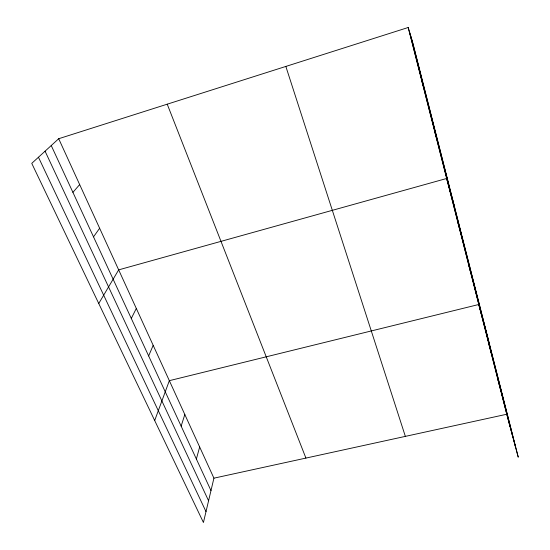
<?xml version="1.0" encoding="UTF-8"?>
<svg xmlns="http://www.w3.org/2000/svg" width="550" height="550" viewBox="0 0 550 550"><rect width="100%" height="100%" fill="white"/><g stroke="black" fill="none" stroke-linecap="round" stroke-linejoin="round"><path stroke-width="0.82" d="M58.699 138.717L213.923 478.17L203.431 522.5L31.756 163.364L58.699 138.717L408.183 27.5L413.009 43.691L518.244 457.188L506.743 414.246L408.183 27.5M196.371 459.03L199.664 446.992M181.143 426.126L184.821 414.521M154.688 420.53L169.338 380.669L478.775 304.494L488.785 341.447M148.644 355.939L153.182 345.338M131.292 318.457L136.311 308.447M98.746 303.504L118.669 269.871L446.655 178.482L454.568 206.999M93.514 236.851L99.639 228.25M72.909 192.342L79.674 184.58M213.923 478.17L506.743 414.246M38.452 157.238L206.009 511.617M45.073 151.181L208.574 500.768M51.239 145.537L210.98 490.586M167.228 104.177L305.917 458.088M285.842 66.433L405.357 436.377M421.692 80.527L423.342 86.261M434.5 130.783L436.439 137.658M457.882 222.509L460.288 231.282M468.572 264.468L471.178 274.031M488.517 342.726L491.459 353.629M497.832 379.273L500.913 390.741M411.799 39.641L515.405 446.6M410.609 35.654L512.593 436.081M409.509 31.955L509.953 426.229"/></g></svg>
